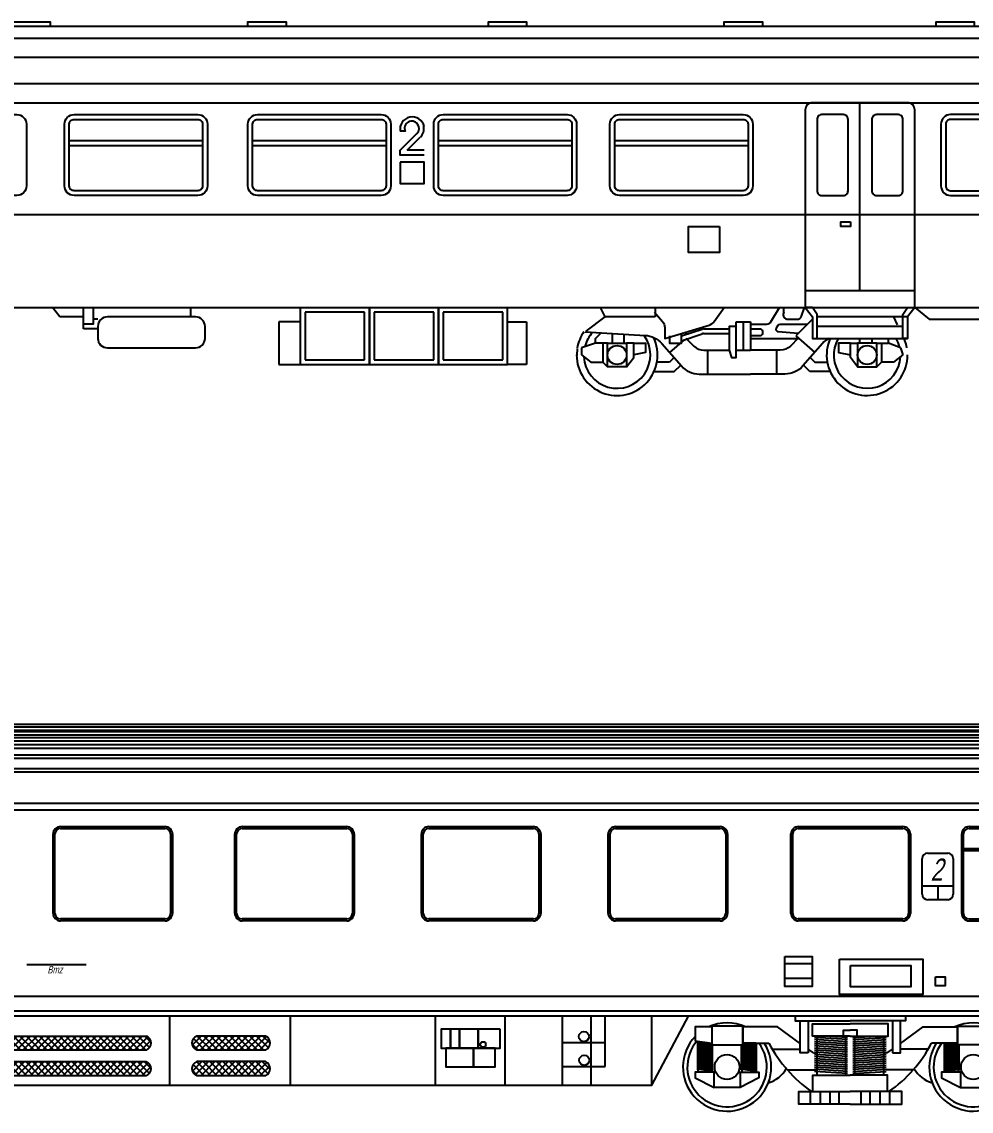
# Model space of a CAD drawing. Extents: x 232357 to 307872, y -9829 to 33775.
# Drawn here: x 272020 to 281985, y -9777 to 1665 of the extents above; entities that cross this region are included whole.
import ezdxf

# ---------------------------------------------------------------- set-up
doc = ezdxf.new("R2010")
doc.units = 0
doc.header["$LTSCALE"] = 750
doc.header["$MEASUREMENT"] = 0
doc.layers.get('0').update_dxf_attribs({"linetype": 'CONTINUOUS'})
doc.styles.get("Standard").update_dxf_attribs({"font": 'eskds.shx', "width": 0.7, "oblique": 14})

# ---------------------------------------------------------------- blocks, each defined once
blk = doc.blocks.new('Vagonka - Bmz')
h = blk.add_hatch()
h.set_pattern_fill('ANSI37', color=256, style=0)
h.set_pattern_definition([(45, (-38.96233, -49.26077), (-0.08838835, 0.08838835), []), (135, (-38.96233, -49.26077), (-0.08838835, -0.08838835), [])])
h.paths.add_polyline_path([(33.956, 0.455, 0.675332), (33.956, 0.835), (29.892, 0.835, 0.675332), (29.892, 0.455)])
h.paths.add_polyline_path([(33.956, -0.235, 0.675332), (33.956, 0.145), (29.892, 0.145, 0.675332), (29.892, -0.235)])
h.paths.add_polyline_path([(37.161, -0.235, 0.675332), (37.161, 0.145), (35.312, 0.145, 0.675332), (35.312, -0.235)])
h.paths.add_polyline_path([(37.161, 0.455, 0.675332), (37.161, 0.835), (35.312, 0.835, 0.675332), (35.312, 0.455)])
for p, q in [((62.021, 9.221), (28.109, 9.221)), ((62.316, 7.099), (28.109, 7.099)), ((62.316, 6.916), (28.109, 6.916)), ((56.101, 6.476), (57.951, 6.476)), ((56.101, 6.426), (57.951, 6.426)), ((58.151, 5.874), (55.901, 5.874)), ((58.151, 5.824), (55.901, 5.824)), ((54.836, 4.881), (55.675, 4.881)), ((55.256, 4.881), (55.256, 4.505)), ((56.101, 3.987), (57.951, 3.987)), ((56.101, 3.937), (57.951, 3.937)), ((30.737, 2.758), (32.338, 2.758)), ((58.64, 1.897), (28.109, 1.897)), ((28.109, 1.517), (61.764, 1.517)), ((58.64, 1.368), (28.109, 1.368)), ((34.585, -0.492), (34.585, 1.368)), ((37.835, -0.492), (37.835, 1.368)), ((45.16, -0.492), (45.16, 1.368)), ((45.931, -0.492), (45.931, 1.368)), ((46.303, 0.647), (46.303, 1.368)), ((37.161, 0.835), (35.312, 0.835)), ((46.303, 0.647), (45.16, 0.647)), ((46.303, 0.017), (46.303, 0.647)), ((49.215, 0.598), (48.77, 0.662)), ((49.215, 0.56), (48.77, 0.625)), ((50.394, 0.56), (50.014, 0.615)), ((50.394, 0.598), (50.097, 0.641)), ((52.832, 0.738), (51.937, 0.795)), ((52.832, 0.681), (51.937, 0.738)), ((52.832, 0.624), (51.937, 0.681)), ((52.832, 0.567), (51.937, 0.624)), ((52.832, 0.795), (52.204, 0.835)), ((52.972, 0.795), (53.6, 0.835)), ((52.972, 0.738), (53.866, 0.795)), ((52.972, 0.681), (53.866, 0.738)), ((52.972, 0.624), (53.866, 0.681)), ((52.972, 0.567), (53.866, 0.624)), ((55.41, 0.598), (55.707, 0.641)), ((55.41, 0.56), (55.79, 0.615)), ((37.161, 0.455), (35.312, 0.455)), ((49.215, 0.523), (48.77, 0.587)), ((49.215, 0.485), (48.77, 0.549)), ((49.215, 0.447), (48.77, 0.511)), ((49.215, 0.409), (48.77, 0.473)), ((49.215, 0.371), (48.77, 0.435)), ((49.215, 0.333), (48.77, 0.397)), ((49.215, 0.295), (48.77, 0.359)), ((49.215, 0.257), (48.77, 0.321)), ((50.394, 0.523), (49.949, 0.587)), ((50.394, 0.485), (49.949, 0.549)), ((50.394, 0.447), (49.949, 0.511)), ((50.394, 0.409), (49.949, 0.473)), ((50.394, 0.371), (49.949, 0.435)), ((50.394, 0.333), (49.949, 0.397)), ((50.394, 0.295), (49.949, 0.359)), ((50.394, 0.257), (49.949, 0.321)), ((50.803, 0.48), (51.554, 0.48)), ((51.767, 0.48), (51.772, 0.48)), ((51.91, 0.381), (52.003, 0.364)), ((52.832, 0.51), (51.937, 0.567)), ((52.832, 0.453), (51.937, 0.51)), ((52.832, 0.396), (51.937, 0.453)), ((52.832, 0.338), (51.937, 0.396)), ((52.832, 0.281), (51.937, 0.338)), ((52.972, 0.51), (53.866, 0.567)), ((52.972, 0.453), (53.866, 0.51)), ((52.972, 0.396), (53.866, 0.453)), ((52.972, 0.338), (53.866, 0.396)), ((52.972, 0.281), (53.866, 0.338)), ((53.894, 0.381), (53.801, 0.364)), ((54.036, 0.48), (54.032, 0.48)), ((55, 0.48), (54.25, 0.48)), ((55.41, 0.523), (55.855, 0.587)), ((55.41, 0.485), (55.855, 0.549)), ((55.41, 0.447), (55.855, 0.511)), ((55.41, 0.409), (55.855, 0.473)), ((55.41, 0.371), (55.855, 0.435)), ((55.41, 0.333), (55.855, 0.397)), ((55.41, 0.295), (55.855, 0.359)), ((55.41, 0.257), (55.855, 0.321)), ((37.161, 0.145), (35.312, 0.145)), ((45.16, 0.017), (46.303, 0.017)), ((49.215, 0.219), (48.77, 0.284)), ((49.215, 0.182), (48.77, 0.246)), ((49.215, 0.144), (48.77, 0.208)), ((49.215, 0.106), (48.77, 0.17)), ((49.215, 0.068), (48.77, 0.132)), ((49.215, 0.03), (48.77, 0.094)), ((49.215, -0.008), (48.77, 0.056)), ((49.215, -0.046), (48.77, 0.018)), ((50.394, 0.219), (49.949, 0.284)), ((50.394, 0.182), (49.949, 0.246)), ((50.394, 0.144), (49.949, 0.208)), ((50.394, 0.106), (49.949, 0.17)), ((50.394, 0.068), (49.949, 0.132)), ((50.394, 0.03), (49.949, 0.094)), ((50.394, -0.008), (49.949, 0.056)), ((50.394, -0.046), (49.949, 0.018)), ((52.832, 0.224), (51.937, 0.281)), ((52.832, 0.167), (51.937, 0.224)), ((52.832, 0.11), (51.937, 0.167)), ((52.832, 0.053), (51.937, 0.11)), ((52.832, -0.004), (51.937, 0.053)), ((52.972, 0.224), (53.866, 0.281)), ((52.972, 0.167), (53.866, 0.224)), ((52.972, 0.11), (53.866, 0.167)), ((52.972, 0.053), (53.866, 0.11)), ((52.972, -0.004), (53.866, 0.053)), ((55.41, 0.219), (55.855, 0.284)), ((55.41, 0.182), (55.855, 0.246)), ((55.41, 0.144), (55.855, 0.208)), ((55.41, 0.106), (55.855, 0.17)), ((55.41, 0.068), (55.855, 0.132)), ((55.41, 0.03), (55.855, 0.094)), ((55.41, -0.008), (55.855, 0.056)), ((55.41, -0.046), (55.855, 0.018)), ((37.161, -0.235), (35.312, -0.235)), ((49.215, -0.084), (48.77, -0.02)), ((49.215, -0.122), (48.77, -0.057)), ((50.394, -0.084), (49.949, -0.02)), ((50.394, -0.122), (49.949, -0.057)), ((51.21, -0.078), (52.003, -0.078)), ((52.832, -0.061), (51.937, -0.004)), ((52.832, -0.118), (51.937, -0.061)), ((52.832, -0.176), (51.937, -0.118)), ((52.972, -0.061), (53.866, -0.004)), ((52.972, -0.118), (53.866, -0.061)), ((52.972, -0.176), (53.866, -0.118)), ((54.594, -0.078), (53.801, -0.078)), ((55.41, -0.084), (55.855, -0.02)), ((55.41, -0.122), (55.855, -0.057))]:
    blk.add_line(p, q)
for points in [[(28.109, 9.164), (58.34, 9.164), (58.34, 9.065), (28.109, 9.065)], [(28.109, 9.034), (58.34, 9.034), (58.34, 8.934), (28.109, 8.934)], [(28.109, 8.877), (58.34, 8.877), (58.34, 8.778), (28.109, 8.778)], [(28.109, 8.681), (58.34, 8.681), (58.34, 8.582), (28.109, 8.582)], [(28.109, 8.411), (58.34, 8.411), (58.34, 8.312), (28.109, 8.312)], [(28.109, 8.04), (58.34, 8.04), (58.34, 7.941), (28.109, 7.941)], [(31.646, 6.476), (34.461, 6.476)], [(36.537, 6.476), (39.352, 6.476)], [(41.559, 6.476), (44.374, 6.476)], [(46.586, 6.476), (49.401, 6.476)], [(51.504, 6.476), (54.319, 6.476)], [(31.446, 4.137), (31.446, 6.276)], [(31.496, 4.137), (31.496, 6.276)], [(31.646, 6.426), (34.461, 6.426)], [(34.611, 6.276), (34.611, 4.137)], [(34.661, 6.276), (34.661, 4.137)], [(36.337, 4.137), (36.337, 6.276)], [(36.387, 4.137), (36.387, 6.276)], [(36.537, 6.426), (39.352, 6.426)], [(39.502, 6.276), (39.502, 4.137)], [(39.552, 6.276), (39.552, 4.137)], [(41.359, 4.137), (41.359, 6.276)], [(41.409, 4.137), (41.409, 6.276)], [(41.559, 6.426), (44.374, 6.426)], [(44.524, 6.276), (44.524, 4.137)], [(44.574, 6.276), (44.574, 4.137)], [(46.386, 4.137), (46.386, 6.276)], [(46.436, 4.137), (46.436, 6.276)], [(46.586, 6.426), (49.401, 6.426)], [(49.551, 6.276), (49.551, 4.137)], [(49.601, 6.276), (49.601, 4.137)], [(51.304, 4.137), (51.304, 6.276)], [(51.354, 4.137), (51.354, 6.276)], [(51.504, 6.426), (54.319, 6.426)], [(54.469, 6.276), (54.469, 4.137)], [(54.519, 6.276), (54.519, 4.137)], [(55.901, 4.137), (55.901, 6.276)], [(55.951, 4.137), (55.951, 6.276)], [(54.836, 4.655), (54.836, 5.612)], [(54.986, 5.762), (55.525, 5.762)], [(55.675, 5.612), (55.675, 4.655)], [(55.525, 4.505), (54.986, 4.505)], [(34.461, 3.987), (31.646, 3.987)], [(34.461, 3.937), (31.646, 3.937)], [(39.352, 3.987), (36.537, 3.987)], [(39.352, 3.937), (36.537, 3.937)], [(44.374, 3.987), (41.559, 3.987)], [(44.374, 3.937), (41.559, 3.937)], [(49.401, 3.987), (46.586, 3.987)], [(49.401, 3.937), (46.586, 3.937)], [(54.319, 3.987), (51.504, 3.987)], [(54.319, 3.937), (51.504, 3.937)], [(28.109, -0.492), (47.562, -0.492), (48.544, 1.368)], [(41.731, 1.368), (41.731, -0.492)], [(43.615, -0.492), (43.615, 1.368)], [(47.562, -0.492), (47.562, 1.368)], [(51.415, 1.368), (51.415, 1.24), (52.902, 1.24)], [(54.389, 1.368), (54.389, 1.24), (52.902, 1.24)], [(49.18, 1.079), (48.725, 1.079), (48.725, 0.708), (49.18, 0.642)], [(51.554, 0.637), (50.94, 1.079), (50.014, 1.079), (50.014, 0.641), (50.714, 0.641)], [(52.902, 0.835), (51.882, 0.835), (51.882, 1.166), (52.902, 1.166)], [(52.72, 0.835), (52.72, 0.991), (52.902, 0.991)], [(52.902, 0.835), (53.921, 0.835), (53.921, 1.166), (52.902, 1.166)], [(53.084, 0.835), (53.084, 0.991), (52.902, 0.991)], [(54.25, 0.637), (54.864, 1.079), (55.79, 1.079), (55.79, 0.641), (55.09, 0.641)], [(29.892, 0.835), (29.892, 0.835), (33.956, 0.835)], [(49.184, 0.597), (49.184, -0.142), (48.808, -0.142), (48.808, 0.641), (49.158, 0.641)], [(49.987, 0.597), (49.987, -0.142), (50.364, -0.142), (50.364, 0.641), (50.014, 0.641)], [(55.816, 0.597), (55.816, -0.142), (55.44, -0.142), (55.44, 0.641), (55.79, 0.641)], [(33.956, 0.455), (29.892, 0.455)], [(51.91, 0.381), (51.767, 0.483)], [(53.894, 0.381), (54.036, 0.483)], [(29.892, 0.145), (29.892, 0.145), (33.956, 0.145)], [(33.956, -0.235), (29.892, -0.235)], [(49.237, -0.142), (48.728, -0.142), (48.728, -0.295), (49.237, -0.552)], [(49.888, -0.142), (49.935, -0.142), (49.935, -0.552), (49.237, -0.552), (49.237, -0.142), (49.285, -0.142)], [(49.935, -0.142), (50.443, -0.142), (50.443, -0.295), (49.935, -0.552)], [(51.899, -0.66), (51.899, -0.217), (52.902, -0.217)], [(53.904, -0.66), (53.904, -0.217), (52.902, -0.217)], [(55.869, -0.142), (55.361, -0.142), (55.361, -0.295), (55.869, -0.552)], [(55.916, -0.142), (55.869, -0.142), (55.869, -0.552), (56.567, -0.552), (56.567, -0.142), (56.519, -0.142)], [(52.902, -1.003), (51.514, -1.003), (51.514, -0.66), (52.902, -0.66)], [(51.836, -1.003), (51.836, -0.66)], [(52.1, -1.003), (52.1, -0.66)], [(52.364, -1.003), (52.364, -0.66)], [(52.607, -1.003), (52.607, -0.66)], [(52.902, -1.003), (54.29, -1.003), (54.29, -0.66), (52.902, -0.66)], [(53.197, -1.003), (53.197, -0.66)], [(53.44, -1.003), (53.44, -0.66)], [(53.704, -1.003), (53.704, -0.66)], [(53.968, -1.003), (53.968, -0.66)]]:
    blk.add_lwpolyline(points)
for points in [[(51.137, 2.976), (51.881, 2.976), (51.881, 2.172), (51.137, 2.172)], [(51.137, 2.788), (51.881, 2.788), (51.881, 2.383), (51.137, 2.383)], [(52.616, 2.906), (54.859, 2.906), (54.859, 1.955), (52.616, 1.955)], [(52.91, 2.73), (54.528, 2.73), (54.528, 2.16), (52.91, 2.16)], [(55.2, 2.43), (55.456, 2.43), (55.456, 2.185), (55.2, 2.185)], [(51.767, 0.379), (51.554, 0.379), (51.554, 1.24), (51.767, 1.24)], [(54.036, 0.379), (54.25, 0.379), (54.25, 1.24), (54.036, 1.24)], [(42.143, 1.015), (41.89, 1.015), (41.89, 0.51), (42.143, 0.51)], [(42.389, 1.015), (42.143, 1.015), (42.143, 0.51), (42.389, 0.51)], [(42.888, 1.015), (42.389, 1.015), (42.389, 0.51), (42.888, 0.51)], [(43.477, 1.015), (42.888, 1.015), (42.888, 0.51), (43.477, 0.51)], [(50.014, 1.1), (49.18, 1.1), (49.18, 0.597), (50.014, 0.597)], [(55.79, 1.1), (56.624, 1.1), (56.624, 0.597), (55.79, 0.597)], [(52.003, -0.217), (52.783, -0.217), (52.783, 0.835), (52.003, 0.835)], [(53.801, -0.217), (53.021, -0.217), (53.021, 0.835), (53.801, 0.835)], [(42.765, 0.51), (42.017, 0.51), (42.017, 0.005), (42.765, 0.005)], [(43.344, 0.51), (42.765, 0.51), (42.765, 0.005), (43.344, 0.005)]]:
    blk.add_lwpolyline(points, close=True)
for centre, radius in [((45.735, 0.819), 0.137), ((43.019, 0.606), 0.0757), ((45.743, 0.181), 0.137), ((49.587, 0), 0.334), ((56.217, 0), 0.334)]:
    blk.add_circle(centre, radius)
for centre, radius, start, end in [((31.646, 6.276), 0.2, 90, 180), ((34.461, 6.276), 0.2, 0, 90), ((36.537, 6.276), 0.2, 90, 180), ((39.352, 6.276), 0.2, 0, 90), ((41.559, 6.276), 0.2, 90, 180), ((44.374, 6.276), 0.2, 0, 90), ((46.586, 6.276), 0.2, 90, 180), ((49.401, 6.276), 0.2, 0, 90), ((51.504, 6.276), 0.2, 90, 180), ((54.319, 6.276), 0.2, 0, 90), ((56.101, 6.276), 0.2, 90, 180), ((31.646, 6.276), 0.15, 90, 180), ((34.461, 6.276), 0.15, 0, 90), ((36.537, 6.276), 0.15, 90, 180), ((39.352, 6.276), 0.15, 0, 90), ((41.559, 6.276), 0.15, 90, 180), ((44.374, 6.276), 0.15, 0, 90), ((46.586, 6.276), 0.15, 90, 180), ((49.401, 6.276), 0.15, 0, 90), ((51.504, 6.276), 0.15, 90, 180), ((54.319, 6.276), 0.15, 0, 90), ((56.101, 6.276), 0.15, 90, 180), ((54.986, 5.612), 0.15, 90, 180), ((55.525, 5.612), 0.15, 0, 90), ((54.986, 4.655), 0.15, 180, 270), ((55.525, 4.655), 0.15, 270, 0), ((31.646, 4.137), 0.2, 180, 270), ((31.646, 4.137), 0.15, 180, 270), ((34.461, 4.137), 0.2, 270, 0), ((34.461, 4.137), 0.15, 270, 0), ((36.537, 4.137), 0.2, 180, 270), ((36.537, 4.137), 0.15, 180, 270), ((39.352, 4.137), 0.2, 270, 0), ((39.352, 4.137), 0.15, 270, 0), ((41.559, 4.137), 0.2, 180, 270), ((41.559, 4.137), 0.15, 180, 270), ((44.374, 4.137), 0.2, 270, 0), ((44.374, 4.137), 0.15, 270, 0), ((46.586, 4.137), 0.2, 180, 270), ((46.586, 4.137), 0.15, 180, 270), ((49.401, 4.137), 0.2, 270, 0), ((49.401, 4.137), 0.15, 270, 0), ((51.504, 4.137), 0.2, 180, 270), ((51.504, 4.137), 0.15, 180, 270), ((54.319, 4.137), 0.2, 270, 0), ((54.319, 4.137), 0.15, 270, 0), ((56.101, 4.137), 0.2, 180, 270), ((56.101, 4.137), 0.15, 180, 270), ((49.587, 0), 1.189, 65.1664, 114.8336), ((56.217, 0), 1.189, 65.1664, 114.8336), ((33.88, 0.645), 0.205, 291.9352, 68.0648), ((35.388, 0.645), 0.205, 111.9352, 248.0648), ((37.085, 0.645), 0.205, 291.9352, 68.0648), ((49.587, 0), 1.189, 136.4332, 32.6368), ((49.587, 0), 1.071, 139.1412, 36.7788), ((53.961, 2.349), 3.669, 207.7433, 235.101), ((51.843, 2.349), 3.669, 304.899, 332.2567), ((56.217, 0), 1.189, 147.3632, 43.5668), ((56.217, 0), 1.071, 143.2212, 40.8588), ((33.88, -0.045), 0.205, 291.9352, 68.0648), ((35.388, -0.045), 0.205, 111.9352, 248.0648), ((37.085, -0.045), 0.205, 291.9352, 68.0648), ((50.473, 0.355), 0.813, 285.9143, 330.4915), ((55.331, 0.355), 0.813, 209.5085, 254.0857)]:
    blk.add_arc(centre, radius, start, end)
at = {"attachment_point": 1}
for s, insert, char_height, width in [('{\\fArial|b0|i0|c238|p34;2}', (55.062, 5.614), 0.6, 0.7626), ('{\\fArial|b0|i0|c238|p34;Bmz }', (31.295, 2.721), 0.2, 1.31762)]:
    blk.add_mtext(s, dxfattribs=dict(at, insert=insert, char_height=char_height, width=width))

msp = doc.modelspace()

# ---------------------------------------------------------------- linework, layer by layer
at = {"color": 0, "lineweight": -2}
for p, q in [((282793, 1490), (258418, 1490)), ((282793, 1290), (261243, 1290)), ((258268, 1015), (282943, 1015)), ((258268, 815), (282943, 815)), ((280818, -1160), (280818, 815)), ((273918, 415), (272518, 415)), ((272518, 365), (273918, 365)), ((275843, 415), (274443, 415)), ((274443, 365), (275843, 365)), ((276064, 315), (276203, 454)), ((277793, 415), (276393, 415)), ((276393, 365), (277793, 365)), ((279643, 415), (278243, 415)), ((278243, 365), (279643, 365)), ((276243, 315), (276064, 315)), ((258268, -360), (282943, -360)), ((280243, -1160), (280243, -1335)), ((281393, -1160), (280243, -1160)), ((281393, -1335), (281393, -1160)), ((272418, -1435), (272343, -1335)), ((273793, -1435), (273793, -1335)), ((274943, -1335), (274943, -1935)), ((275668, -1335), (275668, -1935)), ((275668, -1935), (275668, -1335)), ((276393, -1935), (276393, -1335)), ((276393, -1335), (276393, -1935)), ((276393, -1935), (276393, -1335)), ((277118, -1935), (277118, -1335)), ((278143, -1435), (278093, -1335)), ((278668, -1335), (278668, -1435)), ((279882, -1486), (279973, -1335)), ((280018, -1385), (280018, -1335)), ((280204, -1426), (280235, -1335)), ((280318, -1335), (281443, -1335)), ((272668, -1435), (272418, -1435)), ((272818, -1460), (272768, -1460)), ((273843, -1435), (272918, -1435)), ((274718, -1485), (274718, -1935)), ((274943, -1485), (274718, -1485)), ((275618, -1385), (274993, -1385)), ((274993, -1385), (274993, -1885)), ((275618, -1885), (275618, -1385)), ((275718, -1385), (275718, -1885)), ((276343, -1385), (275718, -1385)), ((276343, -1885), (276343, -1385)), ((277068, -1385), (276443, -1385)), ((276443, -1385), (276443, -1885)), ((277068, -1885), (277068, -1385)), ((277118, -1485), (277318, -1485)), ((277318, -1485), (277318, -1935)), ((277943, -1585), (278143, -1435)), ((278668, -1435), (278143, -1435)), ((279518, -1785), (279518, -1485)), ((279518, -1485), (279593, -1485)), ((279593, -1485), (279593, -1785)), ((279593, -1485), (279668, -1485)), ((279668, -1485), (279668, -1785)), ((280018, -1385), (280015, -1395)), ((280062, -1460), (280157, -1460)), ((281318, -1435), (280368, -1435)), ((281168, -1435), (281209, -1519)), ((272668, -1560), (272668, -1510)), ((272818, -1560), (272668, -1560)), ((272818, -1535), (272818, -1660)), ((273943, -1660), (273943, -1535)), ((278943, -1635), (279160, -1563)), ((279176, -1560), (279443, -1560)), ((279668, -1510), (279840, -1510)), ((281268, -1535), (280368, -1535)), ((278972, -1676), (278818, -1810)), ((278943, -1685), (279160, -1613)), ((279176, -1610), (279443, -1610)), ((280143, -1635), (280343, -1810)), ((280368, -1660), (281318, -1660)), ((281243, -1760), (281118, -1710)), ((272918, -1760), (273843, -1760)), ((277848, -1768), (277844, -1842)), ((277893, -1760), (277893, -1835)), ((279218, -1785), (279218, -2035)), ((279518, -1785), (279668, -1785)), ((279943, -1785), (279943, -2035)), ((281243, -1760), (281268, -1835)), ((274718, -1935), (274943, -1935)), ((274943, -1935), (275668, -1935)), ((274993, -1885), (275618, -1885)), ((275668, -1935), (276393, -1935)), ((275718, -1885), (276343, -1885)), ((276393, -1935), (277118, -1935)), ((276443, -1885), (277068, -1885)), ((277318, -1935), (277118, -1935)), ((278818, -1910), (278686, -1910)), ((278866, -1862), (278818, -1910)), ((278868, -2010), (278936, -1942)), ((280293, -2010), (280225, -1942)), ((280295, -1862), (280343, -1910)), ((280343, -1910), (280475, -1910)), ((278655, -2010), (278868, -2010)), ((279493, -2035), (279668, -2035)), ((280506, -2010), (280293, -2010))]:
    msp.add_line(p, q, dxfattribs=at)
for points in [[(260968, -1335), (282943, -1335), (282943, 1615), (258268, 1615)], [(271918, 1615), (271918, 1665), (272318, 1665), (272318, 1615)], [(274393, 1615), (274393, 1665), (274793, 1665), (274793, 1615)], [(276918, 1615), (276918, 1665), (277318, 1665), (277318, 1615)], [(279393, 1615), (279393, 1665), (279793, 1665), (279793, 1615)], [(281618, 1615), (281618, 1665), (282018, 1665), (282018, 1615)], [(272768, -1335), (272768, -1510), (272668, -1510), (272668, -1335)], [(280243, -1335), (280318, -1435), (280318, -1660), (280368, -1660), (280368, -1410), (280318, -1335), (280243, -1335)], [(281393, -1335), (281318, -1435), (281318, -1660), (281268, -1660), (281268, -1410), (281318, -1335), (281393, -1335)], [(281393, -1335), (281543, -1460), (282768, -1460), (282768, -1335)], [(279518, -1535), (279443, -1535), (279443, -1785), (279468, -1860), (279518, -1860), (279518, -1785)], [(278043, -1710), (277893, -1760)], [(278118, -1710), (278043, -1710), (278043, -1660), (278093, -1610)], [(278168, -1710), (278118, -1710), (278118, -1910), (278168, -1960)], [(278168, -1710), (278368, -1710), (278368, -1960), (278168, -1960), (278168, -1710)], [(278218, -1610), (278218, -1710), (278343, -1710), (278343, -1616)], [(278368, -1710), (278368, -1960), (278443, -1860), (278443, -1710), (278368, -1710)], [(278443, -1710), (278568, -1710), (278568, -1810), (278443, -1835)], [(278818, -1635), (278818, -1710), (278943, -1710), (278943, -1610)], [(279668, -1660), (280168, -1660)], [(280718, -1710), (280593, -1710), (280593, -1810), (280718, -1835)], [(280793, -1710), (280793, -1960), (280718, -1860), (280718, -1710), (280793, -1710)], [(280993, -1710), (280793, -1710), (280793, -1960), (280993, -1960), (280993, -1710)], [(280943, -1660), (280943, -1710), (280818, -1710), (280818, -1660)], [(280993, -1710), (281043, -1710), (281043, -1910), (280993, -1960)], [(281043, -1710), (281118, -1710), (281118, -1660)], [(277893, -1835), (277993, -1910), (278118, -1910)], [(281268, -1835), (281168, -1910), (281043, -1910)]]:
    msp.add_lwpolyline(points, dxfattribs=at)
for points in [[(281393, -1160), (281393, 740, 0.414214), (281318, 815), (280318, 815, 0.414214), (280243, 740), (280243, -1160)], [(276243, 265), (275993, 265), (275993, 315), (276168, 490, 1.868517), (276043, 515), (275993, 515)], [(278661, -1385), (278744, -1482, -0.179033), (278768, -1547), (278768, -1660), (279235, -1520, 0.16628), (279288, -1483), (279393, -1335)], [(280318, -1461, 0.01474), (280314, -1465), (280143, -1635, -0.198912)], [(277932, -1592), (278563, -1629, -0.200944), (278737, -1714), (278943, -1950, 0.216272), (279131, -2035), (279493, -2035)], [(278979, -1597), (278999, -1617, 0.198912)], [(279668, -1560), (279768, -1560, -0.414214), (279793, -1585), (279793, -1610, -0.414214), (279768, -1635), (279668, -1635)], [(280168, -1610), (279959, -1590, -0.565655), (279941, -1551), (279960, -1522, -0.250765), (279981, -1510), (280268, -1510)], [(278991, -1659), (279074, -1742, 0.198912), (279180, -1785), (279443, -1785)], [(280170, -1659), (280087, -1742, -0.198912), (279981, -1785), (279668, -1785)], [(280490, -1660, 0.086185), (280424, -1714), (280218, -1950, -0.216272), (280029, -2035), (279668, -2035)]]:
    msp.add_lwpolyline(points, format="xyb", dxfattribs=at)
for points in [[(270668, 690), (271968, 690, -0.414214), (272068, 590), (272068, -60, -0.414214), (271968, -160), (270668, -160, -0.414214), (270568, -60), (270568, 590, -0.414214)], [(272568, 690), (273868, 690, -0.414214), (273968, 590), (273968, -60, -0.414214), (273868, -160), (272568, -160, -0.414214), (272468, -60), (272468, 590, -0.414214)], [(274493, 690), (275793, 690, -0.414214), (275893, 590), (275893, -60, -0.414214), (275793, -160), (274493, -160, -0.414214), (274393, -60), (274393, 590, -0.414214)], [(276443, 690), (277743, 690, -0.414214), (277843, 590), (277843, -60, -0.414214), (277743, -160), (276443, -160, -0.414214), (276343, -60), (276343, 590, -0.414214)], [(278293, 690), (279593, 690, -0.414214), (279693, 590), (279693, -60, -0.414214), (279593, -160), (278293, -160, -0.414214), (278193, -60), (278193, 590, -0.414214)], [(280368, 640), (280368, -110, 0.414214), (280418, -160), (280643, -160, 0.414214), (280693, -110), (280693, 640, 0.414214), (280643, 690), (280418, 690, 0.414214)], [(280943, 640), (280943, -110, 0.414214), (280993, -160), (281218, -160, 0.414214), (281268, -110), (281268, 640, 0.414214), (281218, 690), (280993, 690, 0.414214)], [(281668, 590), (281668, -60, 0.414214), (281768, -160), (282193, -160, 0.414214), (282293, -60), (282293, 590, 0.414214), (282193, 690), (281768, 690, 0.414214)], [(272568, 640), (273868, 640, -0.414214), (273918, 590), (273918, -60, -0.414214), (273868, -110), (272568, -110, -0.414214), (272518, -60), (272518, 590, -0.414214)], [(274493, 640), (275793, 640, -0.414214), (275843, 590), (275843, -60, -0.414214), (275793, -110), (274493, -110, -0.414214), (274443, -60), (274443, 590, -0.414214)], [(276443, 640), (277743, 640, -0.414214), (277793, 590), (277793, -60, -0.414214), (277743, -110), (276443, -110, -0.414214), (276393, -60), (276393, 590, -0.414214)], [(278293, 640), (279593, 640, -0.414214), (279643, 590), (279643, -60, -0.414214), (279593, -110), (278293, -110, -0.414214), (278243, -60), (278243, 590, -0.414214)], [(281718, 590), (281718, -60, 0.414214), (281768, -110), (282193, -110, 0.414214), (282243, -60), (282243, 590, 0.414214), (282193, 640), (281768, 640, 0.414214)]]:
    msp.add_lwpolyline(points, format="xyb", close=True, dxfattribs=at)
for points in [[(275993, 190), (275993, -35), (276243, -35), (276243, 190)], [(280718, -435), (280718, -485), (280618, -485), (280618, -435)], [(279343, -485), (279343, -760), (279018, -760), (279018, -485)]]:
    msp.add_lwpolyline(points, close=True, dxfattribs=at)
for centre in [(278268, -1835), (280893, -1835)]:
    msp.add_circle(centre, 100, dxfattribs=at)
for centre, radius, start, end in [((276118, 537), 128, 12.4557, 190.1642), ((276114, 544), 127, 315, 9.4714), ((272918, -1535), 100, 90, 180), ((273843, -1535), 100, 0, 90), ((279840, -1460), 50, 270, 329.0362), ((280062, -1410), 50, 161.5651, 270), ((280157, -1410), 50, 270, 341.5651), ((278268, -1835), 425, 144.9623, 169.8358), ((278268, -1835), 350, 137.0239, 165.6079), ((279176, -1610), 50, 90, 108.4349), ((272918, -1660), 100, 180, 270), ((273843, -1660), 100, 270, 0), ((278268, -1835), 425, 180, 25.7858), ((278268, -1835), 350, 183.1353, 36.2432), ((279176, -1660), 50, 90, 108.4349), ((280893, -1835), 425, 155.6843, 0), ((280893, -1835), 350, 150, 356.8647), ((280893, -1835), 350, 14.3921, 30), ((280893, -1835), 425, 10.1642, 24.3157)]:
    msp.add_arc(centre, radius, start, end, dxfattribs=at)

# ---------------------------------------------------------------- block references
at = {"color": 0, "lineweight": -2, "xscale": 390, "yscale": 390, "zscale": 390}
msp.add_blockref('Vagonka - Bmz', (260084, -9313), dxfattribs=at)

doc.saveas('drawing.dxf')
